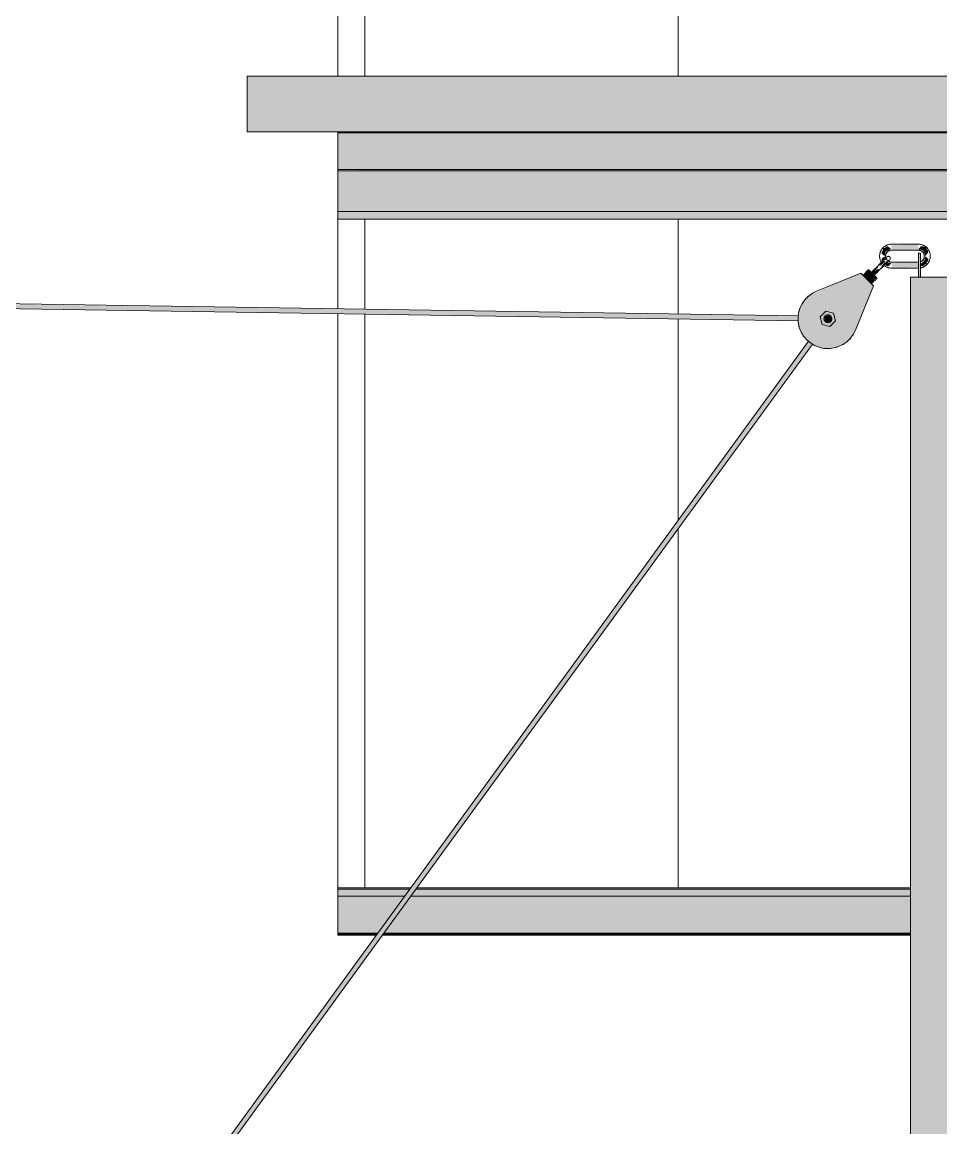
# Model space of a CAD drawing. Header units: inches. Extents: x -26493 to -10162, y -132 to 713.
# Drawn here: x -16354.6 to -16296.9, y 227.9 to 297.4 of the extents above; entities that cross this region are included whole.
import ezdxf

# ---------------------------------------------------------------- set-up
doc = ezdxf.new("R2010")
doc.units = ezdxf.units.IN
doc.header["$MEASUREMENT"] = 0
for name, color, linetype, lineweight in [('A-WALL-PATT', 111, 'Continuous', 13), ('L-SITE-WALL', 31, 'Continuous', 13), ('Q-SPCQ', 91, 'Continuous', 9), ('S-BEAM', 12, 'Continuous', 9)]:
    doc.layers.add(name, color=color, linetype=linetype, lineweight=lineweight)

# ---------------------------------------------------------------- blocks, each defined once
blk = doc.blocks.new('Girt_Z - 8_D-V112-Section 1')
at = {"layer": 'S-BEAM'}
h = blk.add_hatch(color=256, dxfattribs=at)
h.paths.add_polyline_path([(-21251.062, 242.898), (-21190.621, 242.898), (-21190.578, 242.982), (-21251.059, 242.982)], flags=0)
h.paths.add_polyline_path([(-21288.813, 242.898), (-21257.74, 242.898), (-21257.74, 242.982), (-21288.752, 242.982)], flags=0)
h.paths.add_polyline_path([(-21136.053, 242.898), (-21136.053, 242.982), (-21140.053, 242.982), (-21140.053, 242.898)], flags=0)
h.paths.add_polyline_path([(-21178.302, 242.898), (-21178.308, 242.982), (-21188.464, 242.982), (-21188.507, 242.898), (-21184.442, 242.898)], flags=0)
h.paths.add_polyline_path([(-21290.957, 242.898), (-21289.199, 242.898), (-21289.138, 242.982), (-21293.719, 242.982), (-21293.719, 242.898)], flags=0)
h = blk.add_hatch(color=256, dxfattribs=at)
h.paths.add_polyline_path([(-21251.075, 242.449), (-21190.856, 242.449), (-21190.621, 242.898), (-21251.062, 242.898)], flags=0)
h.paths.add_polyline_path([(-21289.14, 242.449), (-21257.74, 242.449), (-21257.74, 242.898), (-21288.813, 242.898)], flags=0)
h.paths.add_polyline_path([(-21136.053, 242.449), (-21136.053, 242.898), (-21140.053, 242.898), (-21140.053, 242.449)], flags=0)
h.paths.add_polyline_path([(-21178.268, 242.449), (-21178.302, 242.898), (-21188.507, 242.898), (-21188.741, 242.449), (-21184.442, 242.449)], flags=0)
h.paths.add_polyline_path([(-21290.957, 242.449), (-21289.526, 242.449), (-21289.199, 242.898), (-21293.719, 242.898), (-21293.719, 242.449)], flags=0)
h = blk.add_hatch(color=256, dxfattribs=at)
h.paths.add_polyline_path([(-21293.719, 240.129), (-21291.214, 240.129), (-21289.526, 242.449), (-21293.719, 242.449), (-21293.719, 240.474)], flags=0)
h.paths.add_polyline_path([(-21290.827, 240.129), (-21257.74, 240.129), (-21257.74, 242.449), (-21289.14, 242.449)], flags=0)
h.paths.add_polyline_path([(-21136.053, 240.129), (-21136.053, 242.449), (-21140.053, 242.449), (-21140.053, 240.129)], flags=0)
h.paths.add_polyline_path([(-21178.094, 240.129), (-21178.268, 242.449), (-21188.741, 242.449), (-21189.95, 240.129), (-21184.442, 240.129)], flags=0)
h.paths.add_polyline_path([(-21192.064, 240.129), (-21190.856, 242.449), (-21251.075, 242.449), (-21251.115, 240.129), (-21194.125, 240.129)], flags=0)
h = blk.add_hatch(color=256, dxfattribs=at)
h.paths.add_polyline_path([(-21250.231, 240.055), (-21192.083, 240.093), (-21192.064, 240.129), (-21251.115, 240.091), (-21251.115, 240.055)], flags=0)
h.paths.add_polyline_path([(-21136.053, 240.055), (-21136.053, 240.129), (-21140.053, 240.091), (-21139.998, 240.055), (-21139.865, 240.055)], flags=0)
h.paths.add_polyline_path([(-21293.719, 240.055), (-21291.238, 240.096), (-21291.214, 240.129), (-21293.719, 240.091), (-21293.719, 240.056)], flags=0)
h.paths.add_polyline_path([(-21290.881, 240.055), (-21257.74, 240.095), (-21257.74, 240.129), (-21290.855, 240.091), (-21290.88, 240.056)], flags=0)
h.paths.add_polyline_path([(-21178.088, 240.055), (-21178.094, 240.129), (-21189.97, 240.091), (-21189.989, 240.055), (-21184.442, 240.055)], flags=0)
blk.add_hatch(color=256, dxfattribs=at).paths.add_polyline_path([(-21291.307, 240), (-21291.268, 240.055), (-21293.719, 240)], flags=0)
for p, q in [((-21289.112, 242.982), (-21293.719, 242.982)), ((-21289.173, 242.898), (-21293.719, 242.898)), ((-21257.74, 242.898), (-21288.839, 242.898)), ((-21257.74, 242.982), (-21288.778, 242.982)), ((-21289.5, 242.449), (-21293.719, 242.449)), ((-21257.74, 242.449), (-21289.166, 242.449)), ((-21291.188, 240.129), (-21293.719, 240.129)), ((-21291.242, 240.055), (-21293.719, 240.055)), ((-21257.74, 240.055), (-21290.907, 240.055)), ((-21257.74, 240.129), (-21290.853, 240.129))]:
    blk.add_line(p, q, dxfattribs=at)
blk = doc.blocks.new('Girt_Z - 8_D-V114-Section 1')
at = {"layer": 'S-BEAM'}
h = blk.add_hatch(color=256, dxfattribs=at)
h.paths.add_polyline_path([(-21252.334, 289.542), (-21252.251, 289.592), (-21252.303, 289.529)], flags=0)
h.paths.add_polyline_path([(-21252.399, 289.592), (-21252.303, 289.626), (-21252.334, 289.542)], flags=0)
h.paths.add_polyline_path([(-21252.48, 289.732), (-21252.319, 289.704), (-21252.399, 289.592), (-21252.448, 289.656)], flags=0)
h.paths.add_polyline_path([(-21252.49, 289.812), (-21252.411, 289.75), (-21252.482, 289.75)], flags=0)
h.paths.add_polyline_path([(-21293.719, 288.129), (-21252.178, 288.129), (-21252.178, 289.687), (-21251.678, 289.706), (-21251.678, 290.449), (-21252.303, 290.449), (-21252.303, 289.812), (-21252.49, 289.812), (-21252.49, 290.449), (-21293.719, 290.449)], flags=0)
h.paths.add_polyline_path([(-21136.053, 288.129), (-21136.053, 290.449), (-21140.053, 290.449), (-21140.053, 288.129)], flags=0)
h.paths.add_polyline_path([(-21181.7, 288.129), (-21181.874, 290.449), (-21250.365, 290.449), (-21250.407, 289.812), (-21250.553, 289.812), (-21250.557, 290.449), (-21251.178, 290.449), (-21251.178, 289.687), (-21250.678, 289.687), (-21250.678, 288.129), (-21184.442, 288.129)], flags=0)
h.paths.add_polyline_path([(-21252.178, 289.5), (-21252.25, 289.542), (-21252.209, 289.687)], flags=0)
h.paths.add_polyline_path([(-21250.457, 289.592), (-21250.553, 289.748), (-21250.394, 289.687), (-21250.407, 289.656)], flags=0)
h.paths.add_polyline_path([(-21250.522, 289.542), (-21250.522, 289.656), (-21250.457, 289.592)], flags=0)
h.paths.add_polyline_path([(-21250.597, 289.511), (-21250.55, 289.592), (-21250.57, 289.522), (-21250.589, 289.514)], flags=0)
h.paths.add_polyline_path([(-21250.678, 289.5), (-21250.615, 289.579), (-21250.615, 289.508)], flags=0)
h.paths.add_polyline_path([(-21250.376, 289.732), (-21250.553, 289.781), (-21250.365, 289.812), (-21250.374, 289.75)], flags=0)
h = blk.add_hatch(color=256, dxfattribs=at)
h.paths.add_polyline_path([(-21247.382, 288.055), (-21181.697, 288.093), (-21181.7, 288.129), (-21250.678, 288.091), (-21250.678, 288.055), (-21249.803, 288.055)], flags=0)
h.paths.add_polyline_path([(-21293.719, 288.055), (-21252.178, 288.095), (-21252.224, 288.129), (-21293.719, 288.091), (-21293.719, 288.056)], flags=0)
h.paths.add_polyline_path([(-21136.053, 288.055), (-21136.053, 288.129), (-21140.053, 288.091), (-21139.998, 288.055), (-21139.865, 288.055)], flags=0)
h = blk.add_hatch(color=256, dxfattribs=at)
h.paths.add_polyline_path([(-21293.719, 287.867), (-21252.178, 287.876), (-21252.224, 288.055), (-21293.719, 288.03), (-21293.719, 287.879)], flags=0)
h.paths.add_polyline_path([(-21223.174, 287.867), (-21181.68, 287.871), (-21181.694, 288.055), (-21250.678, 288.03), (-21250.678, 287.867), (-21228.016, 287.867)], flags=0)
h.paths.add_polyline_path([(-21139.865, 288.055), (-21140.053, 288), (-21139.998, 288), (-21139.926, 288.03)], flags=0)
h.paths.add_polyline_path([(-21139.943, 287.867), (-21136.053, 287.923), (-21136.053, 287.945), (-21139.865, 287.961), (-21139.92, 287.923), (-21139.943, 287.867)], flags=0)
h = blk.add_hatch(color=256, dxfattribs=at)
h.paths.add_polyline_path([(-21293.719, 285.5), (-21252.317, 285.527), (-21252.317, 285.786), (-21252.224, 286.082), (-21252.178, 286.297), (-21252.224, 287.867), (-21293.719, 287.867), (-21293.719, 287.361)], flags=0)
h.paths.add_polyline_path([(-21249.803, 285.5), (-21181.502, 285.5), (-21181.68, 287.867), (-21250.678, 287.867), (-21250.643, 286.109), (-21250.526, 285.687), (-21250.522, 285.5)], flags=0)
h.paths.add_polyline_path([(-21139.478, 285.5), (-21136.053, 285.5), (-21136.053, 287.867), (-21139.943, 287.867), (-21139.943, 285.551), (-21139.883, 285.5)], flags=0)
h.paths.add_polyline_path([(-21250.945, 285.784), (-21251.008, 285.819), (-21250.945, 285.784)], flags=0)
h = blk.add_hatch(color=256, dxfattribs=at)
h.paths.add_polyline_path([(-21293.719, 285.018), (-21252.098, 285.054), (-21252.224, 285.231), (-21252.336, 285.5), (-21293.719, 285.5)], flags=0)
h.paths.add_polyline_path([(-21250.643, 285.018), (-21181.466, 285.018), (-21181.502, 285.5), (-21250.55, 285.444), (-21250.617, 285.265), (-21250.77, 285.038), (-21250.785, 285.018)], flags=0)
h.paths.add_polyline_path([(-21139.478, 285.018), (-21136.053, 285.018), (-21136.053, 285.5), (-21139.883, 285.5), (-21139.408, 285.102)], flags=0)
h.paths.add_polyline_path([(-21139.478, 285.018), (-21140.053, 285.5), (-21140.053, 285.018), (-21139.943, 285.018)], flags=0)
for p, q in [((-21252.49, 290.449), (-21293.719, 290.449)), ((-21252.224, 288.129), (-21293.719, 288.129)), ((-21252.224, 288.055), (-21293.719, 288.055)), ((-21293.719, 285.5), (-21252.313, 285.5)), ((-21252.066, 285.018), (-21293.719, 285.018))]:
    blk.add_line(p, q, dxfattribs=at)
blk = doc.blocks.new('Basketball_Backstop-Performance_Sports_Systems-3103-Ceiling_Hung - 27_-0_ to 27_-11 7_8_-652462-Section 1')
at = {"layer": 'Q-SPCQ'}
h = blk.add_hatch(color=256, dxfattribs=at)
h.paths.add_polyline_path([(-21286.115, 292.25), (-21251.669, 292.25), (-21251.678, 294), (-21299.428, 294), (-21299.428, 292.25), (-21290.957, 292.25)], flags=0)
h.paths.add_polyline_path([(-21251.186, 292.25), (-21203.428, 292.25), (-21203.428, 294), (-21251.242, 293.97), (-21251.178, 293.367), (-21251.192, 292.475)], flags=0)
h = blk.add_hatch(color=256, dxfattribs=at)
h.paths.add_polyline_path([(-21295.798, 290.5), (-21252.49, 290.529), (-21252.49, 291.433), (-21252.303, 291.375), (-21252.303, 290.5), (-21251.678, 290.53), (-21251.678, 292.25), (-21299.428, 292.25), (-21299.428, 290.5)], flags=0)
h.paths.add_polyline_path([(-21251.178, 290.5), (-21250.553, 290.53), (-21250.553, 291.433), (-21250.365, 291.375), (-21250.365, 290.5), (-21203.428, 290.5), (-21203.428, 292.25), (-21251.178, 292.25), (-21251.178, 290.53)], flags=0)
h = blk.add_hatch(color=256, dxfattribs=at)
h.paths.add_polyline_path([(-21259.193, 282.953), (-21259.051, 283.019), (-21259.185, 283.055), (-21259.191, 282.978)], flags=0)
h.paths.add_polyline_path([(-21259.303, 282.978), (-21259.252, 282.811), (-21259.193, 282.953)], flags=0)
h.paths.add_polyline_path([(-21259.358, 282.687), (-21259.303, 282.978), (-21259.051, 283.094), (-21258.961, 283.156), (-21259.165, 283.306), (-21259.306, 283.281), (-21259.339, 283.197), (-21259.458, 283.218), (-21259.461, 282.959), (-21259.521, 283.065), (-21259.558, 282.859), (-21259.442, 282.76)], flags=0)
for points in [[(-21258.928, 283.069), (-21257.24, 283.117), (-21257.24, 283.431), (-21258.928, 283.383), (-21258.928, 283.088)], [(-21258.928, 281.944), (-21257.24, 281.992), (-21257.24, 282.306), (-21258.928, 282.258), (-21258.928, 281.963)], [(-21257.115, 281.375), (-21257.115, 282.875), (-21257.24, 282.875), (-21257.24, 281.375)], [(-21260.453, 281.225), (-21260.142, 281.55), (-21260.201, 281.624), (-21260.177, 281.656), (-21260.356, 281.835), (-21260.683, 281.455), (-21260.522, 281.294)], [(-21260.197, 280.969), (-21259.87, 281.349), (-21260.133, 281.544), (-21260.453, 281.225), (-21260.223, 280.995)], [(-21260.133, 281.544), (-21260.077, 281.601), (-21260.021, 281.657), (-21259.784, 281.976), (-21259.743, 282.106), (-21260.221, 281.597)], [(-21259.976, 281.541), (-21259.766, 281.766), (-21259.702, 281.894), (-21259.753, 281.877), (-21259.823, 281.855), (-21260.077, 281.601), (-21259.976, 281.549)], [(-21262.803, 278.533), (-21262.678, 278.75), (-21262.751, 278.927), (-21262.863, 278.991), (-21263.144, 278.875), (-21263.118, 278.598), (-21263.053, 278.533)]]:
    blk.add_hatch(color=256, dxfattribs=at).paths.add_polyline_path(points, flags=0)
h = blk.add_hatch(color=256, dxfattribs=at)
h.paths.add_polyline_path([(-21256.975, 282.953), (-21256.909, 282.811), (-21256.873, 282.945), (-21256.949, 282.951)], flags=0)
h.paths.add_polyline_path([(-21256.949, 283.063), (-21257.066, 282.99), (-21256.975, 282.953)], flags=0)
h.paths.add_polyline_path([(-21256.81, 282.687), (-21256.622, 282.924), (-21256.647, 283.065), (-21256.731, 283.099), (-21256.71, 283.218), (-21256.871, 283.276), (-21256.949, 283.297), (-21257.085, 283.299), (-21257.24, 283.117), (-21256.949, 283.063), (-21256.834, 282.811)], flags=0)
h = blk.add_hatch(color=256, dxfattribs=at)
h.paths.add_polyline_path([(-21259.68, 282.043), (-21259.492, 282.186), (-21259.294, 282.384), (-21259.523, 282.331), (-21259.657, 282.079)], flags=0)
h.paths.add_polyline_path([(-21259.367, 282.485), (-21259.181, 282.496), (-21259.238, 282.581)], flags=0)
h.paths.add_polyline_path([(-21259.523, 282.331), (-21259.294, 282.46), (-21259.367, 282.485), (-21259.47, 282.384)], flags=0)
h = blk.add_hatch(color=256, dxfattribs=at)
h.paths.add_polyline_path([(-21259.572, 281.935), (-21259.347, 282.154), (-21259.294, 282.384), (-21259.572, 282.038), (-21259.537, 282.046)], flags=0)
h.paths.add_polyline_path([(-21259.193, 282.311), (-21259.094, 282.443), (-21259.185, 282.44)], flags=0)
h.paths.add_polyline_path([(-21259.347, 282.154), (-21259.194, 282.314), (-21259.259, 282.384), (-21259.307, 282.258)], flags=0)
h = blk.add_hatch(color=256, dxfattribs=at)
h.paths.add_polyline_path([(-21259.523, 282.331), (-21259.338, 282.584), (-21259.375, 282.673), (-21259.558, 282.516), (-21259.525, 282.329)], flags=0)
h.paths.add_polyline_path([(-21259.347, 282.154), (-21259.295, 282.418), (-21259.295, 282.377), (-21259.345, 282.16)], flags=0)
h.paths.add_polyline_path([(-21259.1, 282.057), (-21258.928, 282.258), (-21259.227, 282.276), (-21259.294, 282.159), (-21259.294, 282.101), (-21259.294, 282.092), (-21259.165, 282.069)], flags=0)
h.paths.add_polyline_path([(-21259.193, 282.422), (-21259.28, 282.485), (-21259.238, 282.44), (-21259.219, 282.424)], flags=0)
h.paths.add_polyline_path([(-21259.195, 282.318), (-21259.192, 282.319), (-21259.208, 282.357)], flags=0)
h = blk.add_hatch(color=256, dxfattribs=at)
h.paths.add_polyline_path([(-21256.975, 282.422), (-21257.066, 282.342), (-21256.983, 282.32), (-21256.977, 282.397)], flags=0)
h.paths.add_polyline_path([(-21256.865, 282.397), (-21256.916, 282.564), (-21256.975, 282.422)], flags=0)
h.paths.add_polyline_path([(-21257.069, 282.057), (-21256.863, 282.094), (-21256.829, 282.178), (-21256.71, 282.157), (-21256.707, 282.416), (-21256.647, 282.31), (-21256.61, 282.516), (-21256.813, 282.673), (-21256.865, 282.397), (-21257.115, 282.173), (-21257.115, 282.112)], flags=0)
h = blk.add_hatch(color=256, dxfattribs=at)
h.paths.add_polyline_path([(-21263.016, 276.877), (-21262.557, 276.912), (-21262.121, 277.058), (-21261.733, 277.305), (-21261.417, 277.64), (-21261.192, 278.042), (-21260.055, 280.827), (-21260.851, 281.623), (-21264.038, 280.261), (-21264.372, 279.945), (-21264.62, 279.557), (-21264.766, 279.121), (-21264.801, 278.662), (-21264.723, 278.208), (-21264.537, 277.787), (-21264.254, 277.424), (-21263.891, 277.141), (-21263.47, 276.955)], flags=0)
h.paths.add_polyline_path([(-21262.797, 278.262), (-21263.302, 278.456), (-21263.37, 278.927), (-21263.024, 279.229), (-21262.56, 279.068), (-21262.486, 278.573), (-21262.762, 278.298)], flags=0)
h = blk.add_hatch(color=256, dxfattribs=at)
h.paths.add_polyline_path([(-21264.794, 278.622), (-21264.784, 278.889), (-21264.803, 278.935), (-21404.562, 281.01), (-21404.553, 280.753), (-21264.801, 278.622)], flags=0)
h.paths.add_polyline_path([(-21263.15, 278.639), (-21263.144, 278.685), (-21263.151, 278.64)], flags=0)
h.paths.add_polyline_path([(-21406.205, 280.829), (-21406.19, 281.012), (-21406.211, 280.915), (-21406.211, 280.83)], flags=0)
h = blk.add_hatch(color=256, dxfattribs=at)
h.paths.add_polyline_path([(-21257.297, 116), (-21254.428, 116), (-21254.447, 119.75), (-21257.74, 119.75), (-21257.74, 119.312), (-21256.62, 119.312), (-21256.62, 119.125), (-21257.74, 119.125), (-21257.74, 116), (-21257.627, 116)], flags=0)
h.paths.add_polyline_path([(-21256.62, 120.25), (-21254.428, 120.25), (-21254.428, 128.759), (-21257.74, 128.75), (-21257.74, 120.875), (-21256.62, 120.875), (-21256.62, 120.687), (-21257.74, 120.687), (-21257.74, 120.25), (-21256.699, 120.25)], flags=0)
h.paths.add_polyline_path([(-21256.898, 129.222), (-21256.084, 129.245), (-21254.428, 129.25), (-21254.428, 135.437), (-21257.74, 135.437), (-21257.74, 135), (-21256.62, 135), (-21256.62, 134.812), (-21257.74, 134.812), (-21257.74, 129.241), (-21256.919, 129.223)], flags=0)
h.paths.add_polyline_path([(-21257.641, 135.937), (-21254.428, 135.937), (-21254.428, 152.543), (-21255.136, 152.543), (-21255.161, 152.633), (-21255.161, 161.75), (-21257.74, 161.75), (-21257.74, 161.312), (-21256.62, 161.312), (-21256.62, 161.125), (-21257.74, 161.125), (-21257.74, 136.562), (-21256.62, 136.562), (-21256.62, 136.375), (-21257.74, 136.375), (-21257.74, 135.937)], flags=0)
h.paths.add_polyline_path([(-21257.389, 162.25), (-21255.14, 162.25), (-21254.428, 187.186), (-21254.428, 224.759), (-21257.74, 224.75), (-21257.74, 162.875), (-21256.62, 162.875), (-21256.62, 162.687), (-21257.74, 162.687), (-21257.74, 162.25), (-21257.627, 162.25)], flags=0)
h.paths.add_polyline_path([(-21256.898, 225.222), (-21255.813, 225.244), (-21254.428, 225.25), (-21254.428, 281.375), (-21257.74, 281.375), (-21257.702, 225.241), (-21256.919, 225.223)], flags=0)
h = blk.add_hatch(color=256, dxfattribs=at)
h.paths.add_polyline_path([(-21262.797, 278.262), (-21262.44, 278.619), (-21262.571, 279.107), (-21263.059, 279.238), (-21263.416, 278.881), (-21263.285, 278.393), (-21263.118, 278.348)], flags=0)
h.paths.add_polyline_path([(-21262.928, 278.5), (-21263.105, 278.573), (-21263.178, 278.75), (-21263.105, 278.927), (-21262.928, 279), (-21262.751, 278.927), (-21262.678, 278.75), (-21262.751, 278.573), (-21262.863, 278.509)], flags=0)
h = blk.add_hatch(color=256, dxfattribs=at)
h.paths.add_polyline_path([(-21312.573, 210.233), (-21312.586, 210.308), (-21312.576, 210.239)], flags=0)
h.paths.add_polyline_path([(-21310.607, 212.937), (-21263.936, 277.176), (-21264.146, 277.34), (-21310.902, 212.984), (-21310.69, 213.02), (-21310.607, 212.937)], flags=0)
for p, q in [((-21251.555, 294), (-21299.428, 294)), ((-21299.428, 292.25), (-21299.428, 294)), ((-21299.428, 290.5), (-21299.428, 292.25)), ((-21299.428, 290.5), (-21252.49, 290.5)), ((-21257.24, 283.437), (-21258.928, 283.437)), ((-21258.928, 283.062), (-21257.24, 283.062)), ((-21257.24, 282.312), (-21258.928, 282.312)), ((-21257.24, 281.375), (-21257.24, 282.875)), ((-21257.115, 282.875), (-21257.24, 282.875)), ((-21257.115, 282.875), (-21257.115, 281.375)), ((-21260.851, 281.623), (-21263.636, 280.486)), ((-21260.055, 280.827), (-21260.851, 281.623)), ((-21260.365, 281.844), (-21260.718, 281.49)), ((-21260.356, 281.835), (-21260.232, 281.711)), ((-21260.099, 281.578), (-21259.843, 281.322)), ((-21258.928, 281.937), (-21257.24, 281.937)), ((-21264.78, 278.935), (-21404.571, 281.065)), ((-21260.188, 280.96), (-21259.834, 281.313)), ((-21257.74, 281.375), (-21257.74, 225.161)), ((-21257.74, 281.375), (-21254.428, 281.375)), ((-21404.571, 280.753), (-21264.794, 278.622)), ((-21261.192, 278.042), (-21260.055, 280.827)), ((-21263.059, 279.238), (-21263.416, 278.881)), ((-21263.416, 278.881), (-21263.285, 278.393)), ((-21262.571, 279.107), (-21263.059, 279.238)), ((-21262.44, 278.619), (-21262.571, 279.107)), ((-21263.285, 278.393), (-21262.797, 278.262)), ((-21262.797, 278.262), (-21262.44, 278.619)), ((-21264.146, 277.34), (-21310.983, 212.951)), ((-21310.607, 212.937), (-21263.9, 277.148))]:
    blk.add_line(p, q, dxfattribs=at)
at = {"layer": 'Q-SPCQ', "flags": 128}
for points in [[(-21258.928, 283.437), (-21258.958, 283.437), (-21258.988, 283.435), (-21259.018, 283.432), (-21259.047, 283.428), (-21259.077, 283.423), (-21259.106, 283.416), (-21259.135, 283.408), (-21259.164, 283.399), (-21259.192, 283.389), (-21259.22, 283.378), (-21259.247, 283.366), (-21259.274, 283.353), (-21259.3, 283.338), (-21259.326, 283.323), (-21259.351, 283.307), (-21259.376, 283.289), (-21259.399, 283.271), (-21259.422, 283.251), (-21259.445, 283.231), (-21259.466, 283.21), (-21259.486, 283.188), (-21259.506, 283.165), (-21259.525, 283.142), (-21259.542, 283.118), (-21259.559, 283.093), (-21259.575, 283.067), (-21259.589, 283.041), (-21259.603, 283.014), (-21259.615, 282.987), (-21259.627, 282.959), (-21259.637, 282.931), (-21259.646, 282.903), (-21259.654, 282.874), (-21259.661, 282.844), (-21259.667, 282.815), (-21259.671, 282.785), (-21259.675, 282.756), (-21259.677, 282.726), (-21259.678, 282.696), (-21259.678, 282.687)], [(-21259.303, 282.687), (-21259.303, 282.702), (-21259.302, 282.717), (-21259.3, 282.732), (-21259.298, 282.747), (-21259.295, 282.762), (-21259.292, 282.777), (-21259.288, 282.791), (-21259.284, 282.805), (-21259.279, 282.82), (-21259.273, 282.834), (-21259.267, 282.847), (-21259.26, 282.861), (-21259.253, 282.874), (-21259.246, 282.887), (-21259.237, 282.899), (-21259.229, 282.911), (-21259.219, 282.923), (-21259.21, 282.935), (-21259.2, 282.946), (-21259.189, 282.957), (-21259.178, 282.967), (-21259.167, 282.977), (-21259.155, 282.986), (-21259.143, 282.995), (-21259.13, 283.003), (-21259.118, 283.011), (-21259.105, 283.018), (-21259.091, 283.025), (-21259.078, 283.031), (-21259.064, 283.037), (-21259.05, 283.042), (-21259.035, 283.047), (-21259.021, 283.051), (-21259.006, 283.054), (-21258.992, 283.057), (-21258.977, 283.059), (-21258.962, 283.061), (-21258.947, 283.062), (-21258.932, 283.062), (-21258.928, 283.062)], [(-21256.49, 282.687), (-21256.491, 282.717), (-21256.493, 282.747), (-21256.496, 282.777), (-21256.5, 282.807), (-21256.505, 282.837), (-21256.512, 282.866), (-21256.52, 282.895), (-21256.528, 282.923), (-21256.538, 282.952), (-21256.55, 282.98), (-21256.562, 283.007), (-21256.575, 283.034), (-21256.589, 283.06), (-21256.605, 283.086), (-21256.621, 283.111), (-21256.639, 283.135), (-21256.657, 283.159), (-21256.676, 283.182), (-21256.697, 283.204), (-21256.718, 283.226), (-21256.74, 283.246), (-21256.762, 283.266), (-21256.786, 283.284), (-21256.81, 283.302), (-21256.835, 283.319), (-21256.861, 283.334), (-21256.887, 283.349), (-21256.914, 283.363), (-21256.941, 283.375), (-21256.969, 283.387), (-21256.997, 283.397), (-21257.025, 283.406), (-21257.054, 283.414), (-21257.083, 283.421), (-21257.113, 283.427), (-21257.142, 283.431), (-21257.172, 283.434), (-21257.202, 283.437), (-21257.232, 283.437), (-21257.24, 283.437)], [(-21257.24, 283.062), (-21257.225, 283.062), (-21257.21, 283.061), (-21257.195, 283.06), (-21257.181, 283.058), (-21257.166, 283.055), (-21257.151, 283.052), (-21257.137, 283.048), (-21257.122, 283.043), (-21257.108, 283.038), (-21257.094, 283.033), (-21257.081, 283.027), (-21257.067, 283.02), (-21257.054, 283.013), (-21257.041, 283.005), (-21257.029, 282.997), (-21257.016, 282.988), (-21257.005, 282.979), (-21256.993, 282.969), (-21256.982, 282.959), (-21256.971, 282.949), (-21256.961, 282.938), (-21256.951, 282.926), (-21256.942, 282.915), (-21256.933, 282.903), (-21256.925, 282.89), (-21256.917, 282.877), (-21256.91, 282.864), (-21256.903, 282.851), (-21256.897, 282.837), (-21256.891, 282.823), (-21256.886, 282.809), (-21256.881, 282.795), (-21256.877, 282.781), (-21256.874, 282.766), (-21256.871, 282.751), (-21256.869, 282.736), (-21256.867, 282.722), (-21256.866, 282.707), (-21256.865, 282.692), (-21256.865, 282.687)], [(-21259.215, 282.639), (-21259.216, 282.639), (-21259.217, 282.637), (-21259.219, 282.635), (-21259.222, 282.632), (-21259.226, 282.629), (-21259.231, 282.624), (-21259.236, 282.618), (-21259.242, 282.612), (-21259.249, 282.605), (-21259.257, 282.597), (-21259.266, 282.589), (-21259.275, 282.579), (-21259.286, 282.569), (-21259.297, 282.558), (-21259.308, 282.546), (-21259.32, 282.534), (-21259.333, 282.521), (-21259.347, 282.507), (-21259.361, 282.493), (-21259.376, 282.478), (-21259.392, 282.463), (-21259.408, 282.447), (-21259.425, 282.43), (-21259.442, 282.413), (-21259.459, 282.395), (-21259.477, 282.377), (-21259.496, 282.359), (-21259.515, 282.34), (-21259.534, 282.321), (-21259.554, 282.301), (-21259.574, 282.281), (-21259.594, 282.261), (-21259.614, 282.24), (-21259.635, 282.22), (-21259.656, 282.199), (-21259.677, 282.178), (-21259.698, 282.157), (-21259.719, 282.136), (-21259.74, 282.114), (-21259.746, 282.109)], [(-21259.746, 282.109), (-21259.725, 282.13), (-21259.703, 282.151), (-21259.682, 282.172), (-21259.661, 282.193), (-21259.64, 282.214), (-21259.62, 282.235), (-21259.599, 282.255), (-21259.579, 282.276), (-21259.559, 282.296), (-21259.539, 282.315)], [(-21259.678, 282.687), (-21259.677, 282.658), (-21259.675, 282.628), (-21259.672, 282.598), (-21259.668, 282.568), (-21259.663, 282.538), (-21259.656, 282.509), (-21259.649, 282.48), (-21259.64, 282.452), (-21259.63, 282.423), (-21259.619, 282.395), (-21259.606, 282.368), (-21259.593, 282.341), (-21259.579, 282.315)], [(-21259.569, 281.932), (-21259.548, 281.953), (-21259.527, 281.974), (-21259.506, 281.995), (-21259.485, 282.016), (-21259.464, 282.037), (-21259.443, 282.058), (-21259.422, 282.079), (-21259.402, 282.099), (-21259.382, 282.119), (-21259.363, 282.139), (-21259.343, 282.158), (-21259.324, 282.177), (-21259.306, 282.195), (-21259.287, 282.214), (-21259.27, 282.231), (-21259.252, 282.249), (-21259.236, 282.265), (-21259.219, 282.282), (-21259.204, 282.297), (-21259.189, 282.312), (-21259.174, 282.327), (-21259.16, 282.341), (-21259.147, 282.354), (-21259.135, 282.366), (-21259.123, 282.378), (-21259.112, 282.389), (-21259.101, 282.4), (-21259.092, 282.409), (-21259.083, 282.418), (-21259.075, 282.426), (-21259.067, 282.434), (-21259.061, 282.44), (-21259.055, 282.446), (-21259.05, 282.451), (-21259.046, 282.455), (-21259.043, 282.458), (-21259.041, 282.46), (-21259.039, 282.462), (-21259.039, 282.462)], [(-21259.324, 282.531), (-21259.311, 282.543), (-21259.3, 282.555), (-21259.288, 282.566), (-21259.278, 282.576), (-21259.268, 282.586), (-21259.26, 282.595), (-21259.252, 282.603), (-21259.244, 282.61), (-21259.238, 282.617), (-21259.232, 282.622), (-21259.227, 282.627), (-21259.223, 282.631), (-21259.22, 282.635), (-21259.218, 282.637), (-21259.216, 282.638), (-21259.216, 282.639)], [(-21259.282, 282.566), (-21259.287, 282.58), (-21259.291, 282.594), (-21259.295, 282.609), (-21259.297, 282.624), (-21259.3, 282.639), (-21259.301, 282.653), (-21259.302, 282.668), (-21259.303, 282.683), (-21259.303, 282.687)], [(-21259.197, 282.426), (-21259.207, 282.437), (-21259.217, 282.449), (-21259.226, 282.46), (-21259.235, 282.472), (-21259.243, 282.485)], [(-21259.215, 282.639), (-21259.212, 282.643), (-21259.208, 282.646), (-21259.204, 282.649), (-21259.2, 282.652), (-21259.196, 282.655), (-21259.192, 282.658), (-21259.188, 282.66), (-21259.183, 282.662), (-21259.179, 282.665), (-21259.174, 282.667), (-21259.169, 282.668), (-21259.165, 282.67), (-21259.16, 282.671), (-21259.155, 282.673), (-21259.15, 282.674), (-21259.145, 282.674), (-21259.14, 282.675), (-21259.135, 282.675), (-21259.13, 282.676), (-21259.125, 282.676), (-21259.12, 282.676), (-21259.115, 282.675), (-21259.11, 282.675), (-21259.105, 282.674), (-21259.1, 282.673), (-21259.096, 282.672), (-21259.091, 282.67), (-21259.086, 282.669), (-21259.081, 282.667), (-21259.077, 282.665), (-21259.072, 282.663), (-21259.068, 282.661), (-21259.063, 282.658), (-21259.059, 282.656), (-21259.055, 282.653), (-21259.051, 282.65), (-21259.047, 282.647), (-21259.043, 282.643), (-21259.04, 282.64), (-21259.039, 282.639)], [(-21259.039, 282.462), (-21259.039, 282.462), (-21259.04, 282.461), (-21259.043, 282.458), (-21259.045, 282.456), (-21259.049, 282.452), (-21259.054, 282.447), (-21259.059, 282.442), (-21259.066, 282.435), (-21259.073, 282.428), (-21259.081, 282.42), (-21259.089, 282.412), (-21259.099, 282.402), (-21259.109, 282.392), (-21259.12, 282.381), (-21259.131, 282.37), (-21259.144, 282.357), (-21259.157, 282.344)], [(-21258.928, 282.312), (-21258.943, 282.313), (-21258.958, 282.314), (-21258.973, 282.315), (-21258.988, 282.317), (-21259.002, 282.32), (-21259.017, 282.323), (-21259.031, 282.327), (-21259.046, 282.332), (-21259.06, 282.337), (-21259.074, 282.342), (-21259.088, 282.348), (-21259.101, 282.355), (-21259.114, 282.362), (-21259.127, 282.37)], [(-21259.039, 282.639), (-21259.035, 282.635), (-21259.032, 282.632), (-21259.029, 282.628), (-21259.026, 282.624), (-21259.023, 282.62), (-21259.02, 282.616), (-21259.018, 282.611), (-21259.015, 282.607), (-21259.013, 282.602), (-21259.011, 282.598), (-21259.009, 282.593), (-21259.008, 282.588), (-21259.006, 282.583), (-21259.005, 282.579), (-21259.004, 282.574), (-21259.003, 282.569), (-21259.003, 282.564), (-21259.002, 282.559), (-21259.002, 282.554), (-21259.002, 282.549), (-21259.002, 282.544), (-21259.003, 282.539), (-21259.003, 282.534), (-21259.004, 282.529), (-21259.005, 282.524), (-21259.006, 282.519), (-21259.007, 282.514), (-21259.009, 282.51), (-21259.011, 282.505), (-21259.013, 282.5), (-21259.015, 282.496), (-21259.017, 282.491), (-21259.02, 282.487), (-21259.022, 282.483), (-21259.025, 282.479), (-21259.028, 282.475), (-21259.031, 282.471), (-21259.034, 282.467), (-21259.038, 282.463), (-21259.039, 282.462)], [(-21257.121, 281.947), (-21257.091, 281.952), (-21257.062, 281.959), (-21257.033, 281.967), (-21257.004, 281.976), (-21256.976, 281.986), (-21256.948, 281.997), (-21256.921, 282.009), (-21256.894, 282.022), (-21256.868, 282.037), (-21256.842, 282.052), (-21256.817, 282.068), (-21256.792, 282.086), (-21256.769, 282.104), (-21256.746, 282.124), (-21256.724, 282.144), (-21256.702, 282.165), (-21256.682, 282.187), (-21256.662, 282.21), (-21256.644, 282.233), (-21256.626, 282.257), (-21256.609, 282.282), (-21256.594, 282.308), (-21256.579, 282.334), (-21256.565, 282.361), (-21256.553, 282.388), (-21256.541, 282.416), (-21256.531, 282.444), (-21256.522, 282.472), (-21256.514, 282.501), (-21256.507, 282.531), (-21256.501, 282.56), (-21256.497, 282.59), (-21256.493, 282.619), (-21256.491, 282.649), (-21256.49, 282.679), (-21256.49, 282.687)], [(-21256.865, 282.687), (-21256.866, 282.673), (-21256.867, 282.658), (-21256.868, 282.643), (-21256.87, 282.628), (-21256.873, 282.613), (-21256.876, 282.598), (-21256.88, 282.584), (-21256.884, 282.57), (-21256.889, 282.555), (-21256.895, 282.541), (-21256.901, 282.528), (-21256.908, 282.514), (-21256.915, 282.501), (-21256.923, 282.488), (-21256.931, 282.476), (-21256.94, 282.464), (-21256.949, 282.452), (-21256.958, 282.44), (-21256.968, 282.429), (-21256.979, 282.418), (-21256.99, 282.408), (-21257.001, 282.398), (-21257.013, 282.389), (-21257.025, 282.38), (-21257.038, 282.372), (-21257.05, 282.364), (-21257.064, 282.357), (-21257.077, 282.35), (-21257.091, 282.344), (-21257.104, 282.338), (-21257.119, 282.333)], [(-21260.276, 281.402), (-21260.28, 281.405), (-21260.283, 281.409), (-21260.286, 281.413), (-21260.289, 281.417), (-21260.292, 281.421), (-21260.295, 281.425), (-21260.297, 281.43), (-21260.299, 281.434), (-21260.302, 281.438), (-21260.304, 281.443), (-21260.305, 281.448), (-21260.307, 281.452), (-21260.308, 281.457), (-21260.31, 281.462), (-21260.311, 281.467), (-21260.311, 281.472), (-21260.312, 281.477), (-21260.313, 281.482), (-21260.313, 281.487), (-21260.313, 281.492), (-21260.313, 281.497), (-21260.312, 281.502), (-21260.312, 281.507), (-21260.311, 281.512), (-21260.31, 281.517), (-21260.309, 281.522), (-21260.307, 281.526), (-21260.306, 281.531), (-21260.304, 281.536), (-21260.302, 281.54), (-21260.3, 281.545), (-21260.298, 281.549), (-21260.295, 281.554), (-21260.293, 281.558), (-21260.29, 281.562), (-21260.287, 281.566), (-21260.284, 281.57), (-21260.281, 281.574), (-21260.277, 281.577), (-21260.276, 281.578)], [(-21259.746, 282.109), (-21259.767, 282.088), (-21259.788, 282.066), (-21259.809, 282.045), (-21259.83, 282.024), (-21259.851, 282.003), (-21259.872, 281.983), (-21259.892, 281.962), (-21259.913, 281.942), (-21259.933, 281.922), (-21259.952, 281.902), (-21259.972, 281.883), (-21259.991, 281.864), (-21260.009, 281.845), (-21260.028, 281.827), (-21260.045, 281.809), (-21260.063, 281.792), (-21260.079, 281.775), (-21260.096, 281.759), (-21260.111, 281.743), (-21260.126, 281.728), (-21260.141, 281.714), (-21260.155, 281.7), (-21260.168, 281.687), (-21260.18, 281.674), (-21260.192, 281.662), (-21260.203, 281.651), (-21260.214, 281.641), (-21260.223, 281.631), (-21260.232, 281.623), (-21260.24, 281.614), (-21260.247, 281.607), (-21260.254, 281.601), (-21260.26, 281.595), (-21260.264, 281.59), (-21260.268, 281.586), (-21260.272, 281.583), (-21260.274, 281.581), (-21260.275, 281.579), (-21260.276, 281.578)], [(-21260.276, 281.578), (-21260.276, 281.579), (-21260.274, 281.58), (-21260.272, 281.582), (-21260.269, 281.585), (-21260.266, 281.589), (-21260.261, 281.594), (-21260.256, 281.599), (-21260.249, 281.605), (-21260.242, 281.612), (-21260.234, 281.62), (-21260.226, 281.629), (-21260.216, 281.638), (-21260.206, 281.649)], [(-21260.171, 281.683), (-21260.158, 281.696), (-21260.145, 281.71), (-21260.13, 281.724), (-21260.115, 281.739), (-21260.1, 281.755), (-21260.084, 281.771), (-21260.067, 281.787), (-21260.05, 281.805), (-21260.032, 281.822), (-21260.014, 281.84), (-21259.996, 281.859), (-21259.977, 281.878), (-21259.958, 281.897), (-21259.938, 281.917), (-21259.918, 281.937), (-21259.898, 281.957), (-21259.877, 281.977), (-21259.857, 281.998), (-21259.836, 282.019), (-21259.815, 282.04), (-21259.794, 282.061), (-21259.773, 282.082), (-21259.752, 282.103), (-21259.746, 282.109)], [(-21260.099, 281.402), (-21260.099, 281.402), (-21260.098, 281.403), (-21260.096, 281.405), (-21260.093, 281.408), (-21260.089, 281.412), (-21260.084, 281.417), (-21260.079, 281.422), (-21260.072, 281.429), (-21260.065, 281.436), (-21260.058, 281.444), (-21260.049, 281.452), (-21260.039, 281.462), (-21260.029, 281.472), (-21260.018, 281.483), (-21260.007, 281.494), (-21259.994, 281.507), (-21259.981, 281.52), (-21259.968, 281.533), (-21259.953, 281.548), (-21259.939, 281.562), (-21259.923, 281.578), (-21259.907, 281.594), (-21259.89, 281.611), (-21259.873, 281.628), (-21259.856, 281.645), (-21259.838, 281.664), (-21259.819, 281.682), (-21259.8, 281.701), (-21259.781, 281.72), (-21259.761, 281.74), (-21259.741, 281.76), (-21259.721, 281.78), (-21259.701, 281.8), (-21259.68, 281.821), (-21259.659, 281.842), (-21259.638, 281.863), (-21259.617, 281.884), (-21259.596, 281.905), (-21259.575, 281.926), (-21259.569, 281.932)], [(-21259.569, 281.932), (-21259.59, 281.911), (-21259.611, 281.89), (-21259.633, 281.868), (-21259.654, 281.847), (-21259.674, 281.827), (-21259.695, 281.806), (-21259.716, 281.785), (-21259.736, 281.765), (-21259.756, 281.745), (-21259.776, 281.725), (-21259.795, 281.706), (-21259.814, 281.687), (-21259.833, 281.668), (-21259.851, 281.65), (-21259.869, 281.633), (-21259.886, 281.615), (-21259.903, 281.599), (-21259.919, 281.582), (-21259.934, 281.567), (-21259.949, 281.552), (-21259.964, 281.537), (-21259.978, 281.523), (-21259.991, 281.51)], [(-21259.357, 282.144), (-21259.377, 282.124), (-21259.397, 282.104), (-21259.417, 282.084), (-21259.437, 282.064), (-21259.458, 282.043), (-21259.479, 282.022), (-21259.5, 282.001), (-21259.521, 281.98), (-21259.542, 281.959), (-21259.563, 281.938), (-21259.569, 281.932)], [(-21259.406, 282.109), (-21259.382, 282.091), (-21259.358, 282.073), (-21259.333, 282.056), (-21259.307, 282.041), (-21259.281, 282.026), (-21259.255, 282.012), (-21259.227, 282), (-21259.2, 281.988), (-21259.171, 281.978), (-21259.143, 281.969), (-21259.114, 281.961), (-21259.085, 281.954), (-21259.055, 281.948), (-21259.026, 281.944), (-21258.996, 281.941), (-21258.966, 281.938), (-21258.936, 281.938), (-21258.928, 281.937)], [(-21260.099, 281.402), (-21260.103, 281.398), (-21260.107, 281.395), (-21260.111, 281.392), (-21260.115, 281.389), (-21260.119, 281.386), (-21260.123, 281.383), (-21260.127, 281.381), (-21260.132, 281.378), (-21260.136, 281.376), (-21260.141, 281.374), (-21260.145, 281.372), (-21260.15, 281.371), (-21260.155, 281.369), (-21260.16, 281.368), (-21260.165, 281.367), (-21260.17, 281.366), (-21260.175, 281.366), (-21260.18, 281.365), (-21260.185, 281.365), (-21260.19, 281.365), (-21260.195, 281.365), (-21260.2, 281.366), (-21260.205, 281.366), (-21260.209, 281.367), (-21260.214, 281.368), (-21260.219, 281.369), (-21260.224, 281.37), (-21260.229, 281.372), (-21260.234, 281.374), (-21260.238, 281.376), (-21260.243, 281.378), (-21260.247, 281.38), (-21260.251, 281.382), (-21260.256, 281.385), (-21260.26, 281.388), (-21260.264, 281.391), (-21260.268, 281.394), (-21260.272, 281.397), (-21260.275, 281.401), (-21260.276, 281.402)], [(-21260.026, 281.475), (-21260.037, 281.464), (-21260.046, 281.455), (-21260.055, 281.446), (-21260.063, 281.438), (-21260.071, 281.43), (-21260.077, 281.424), (-21260.083, 281.418), (-21260.088, 281.413), (-21260.092, 281.409), (-21260.095, 281.406), (-21260.097, 281.404), (-21260.099, 281.402), (-21260.099, 281.402)]]:
    blk.add_lwpolyline(points, dxfattribs=at)
at = {"layer": 'Q-SPCQ'}
for radius, start, end in [(1.875, 112.19719, 337.80281), (1.875, 130.97035, 135), (1.875, 116.34448, 122.28973), (1.875, 145.62372, 152.16263), (1.875, 135, 137.58118), (1.875, 175.10577, 180), (1.875, 160.32262, 165), (0.25, 135, 315), (0.25, 150, 210), (0.25, 315, 135), (0.25, 60, 120), (0.25, 315, 30), (1.875, 190.07391, 195), (0.25, 240, 300), (1.875, 205.59657, 210), (1.875, 312.41882, 315), (1.875, 315, 319.02965), (1.875, 327.00781, 333.65552), (1.875, 240, 244.40343), (1.875, 255, 259.92609), (1.875, 270, 274.89423), (1.875, 285, 289.67738), (1.875, 297.83737, 303.20814)]:
    blk.add_arc((-21262.928, 278.75), radius, start, end, dxfattribs=at)

msp = doc.modelspace()

# ---------------------------------------------------------------- hatches: boundary and pattern name
at = {"layer": 'A-WALL-PATT', "lineweight": 9}
h = msp.add_hatch(dxfattribs=at)
h.set_pattern_fill('FP_28', color=256, style=0, pattern_type=2)
h.set_pattern_definition([(90, (-21293.719, 0), (-19.685, 1e-15), [])])
h.paths.add_polyline_path([(-16334.783, 242.982), (-16330.202, 242.982), (-16305.21, 277.34), (-16305.338, 277.451), (-16305.694, 278), (-16305.824, 278.424), (-16305.866, 278.622), (-16334.783, 279.063), (-16334.783, 245.163)], flags=0)
h.paths.add_polyline_path([(-16329.815, 242.982), (-16298.804, 242.982), (-16298.804, 281.375), (-16298.304, 281.375), (-16298.36, 281.944), (-16299.991, 281.992), (-16300.025, 282.218), (-16300.228, 282.069), (-16300.314, 282.125), (-16300.369, 282.158), (-16300.483, 282.092), (-16301.119, 281.589), (-16301.163, 281.664), (-16301.03, 281.446), (-16300.933, 281.296), (-16301.26, 280.969), (-16301.119, 280.827), (-16302.48, 277.64), (-16302.971, 277.19), (-16303.184, 277.058), (-16303.851, 276.894), (-16304.206, 276.899), (-16304.741, 277.047), (-16304.979, 277.126), (-16328.229, 245.163)], flags=0)
h.paths.add_polyline_path([(-16291.04, 242.982), (-16231.641, 242.982), (-16220.918, 263.567), (-16222.53, 285.018), (-16291.851, 285.015), (-16292.061, 284.781), (-16292.054, 281.992), (-16291.625, 281.992), (-16291.625, 281.832), (-16291.294, 281.832), (-16291.217, 281.555), (-16290.998, 281.586), (-16290.866, 281.729), (-16290.848, 281.793), (-16290.683, 282.879), (-16290.491, 282.955), (-16290.491, 281.375), (-16291.167, 281.375), (-16291.04, 280.918), (-16292.123, 242.982), (-16291.294, 242.982)], flags=0)
h.paths.add_polyline_path([(-16229.527, 242.982), (-16219.372, 242.982), (-16220.652, 260.02), (-16228.391, 245.163)], flags=0)
h.paths.add_polyline_path([(-16181.116, 242.982), (-16181.064, 242.982), (-16181.116, 245.163)], flags=0)
h.paths.add_polyline_path([(-16303.866, 278.533), (-16303.749, 278.69), (-16303.817, 278.619), (-16303.865, 278.537)], flags=0)
h.paths.add_polyline_path([(-16300.806, 282.106), (-16300.806, 282.003), (-16300.677, 282.147), (-16300.746, 282.125)], flags=0)
h.paths.add_polyline_path([(-16305.844, 278.935), (-16305.803, 279.235), (-16305.528, 279.801), (-16305.29, 280.096), (-16304.7, 280.486), (-16301.914, 281.623), (-16301.744, 281.51), (-16301.393, 281.808), (-16301.232, 281.668), (-16300.959, 281.936), (-16300.598, 282.384), (-16300.587, 282.546), (-16300.421, 282.687), (-16300.61, 282.924), (-16300.585, 283.065), (-16300.521, 283.065), (-16300.522, 283.218), (-16300.382, 283.25), (-16300.321, 283.29), (-16300.143, 283.294), (-16299.991, 283.201), (-16299.991, 283.431), (-16298.304, 283.383), (-16298.27, 283.157), (-16298.067, 283.306), (-16297.926, 283.281), (-16297.926, 283.217), (-16297.774, 283.218), (-16297.774, 283.091), (-16297.71, 283.065), (-16297.674, 282.859), (-16297.834, 282.653), (-16297.685, 282.451), (-16297.745, 282.372), (-16297.774, 282.31), (-16297.774, 282.157), (-16297.898, 282.164), (-16297.928, 282.094), (-16298.132, 282.057), (-16298.179, 282.057), (-16298.129, 281.375), (-16294.491, 281.375), (-16294.491, 282.955), (-16294.3, 282.879), (-16294.085, 281.671), (-16293.923, 281.563), (-16293.835, 281.555), (-16293.357, 281.555), (-16293.357, 281.992), (-16292.926, 281.992), (-16292.87, 284.833), (-16292.945, 284.871), (-16293.134, 285.018), (-16334.783, 285.018), (-16334.783, 279.376), (-16305.864, 278.935)], flags=0)
h.paths.add_polyline_path([(-16301.141, 281.601), (-16301.035, 281.664), (-16301.085, 281.706), (-16301.119, 281.658), (-16301.132, 281.623)], flags=0)
h.paths.add_polyline_path([(-16300.799, 281.942), (-16300.764, 281.896), (-16300.698, 281.915), (-16300.617, 281.992), (-16300.636, 282.038), (-16300.665, 282.076), (-16300.788, 281.963)], flags=0)
h.paths.add_polyline_path([(-16300.88, 281.857), (-16300.826, 281.935), (-16300.877, 281.864)], flags=0)
h.paths.add_polyline_path([(-16300.245, 282.496), (-16300.264, 282.44), (-16300.246, 282.485)], flags=0)
h.paths.add_polyline_path([(-16299.991, 282.258), (-16299.991, 282.306), (-16298.304, 282.306), (-16298.304, 282.875), (-16298.179, 282.875), (-16298.129, 282.385), (-16298.027, 282.451), (-16297.973, 282.564), (-16297.918, 282.451), (-16297.898, 282.811), (-16298.013, 283.063), (-16298.304, 283.069), (-16300.257, 283.05), (-16300.377, 282.924), (-16300.398, 282.564), (-16300.359, 282.538), (-16300.293, 282.575), (-16300.158, 282.345), (-16300.148, 282.287), (-16300.115, 282.281)], flags=0)
h.paths.add_polyline_path([(-16298.047, 282.32), (-16297.928, 282.397), (-16298.041, 282.397), (-16298.044, 282.351)], flags=0)
h.paths.add_polyline_path([(-16298.179, 282.282), (-16298.132, 282.343), (-16298.179, 282.32)], flags=0)
h.paths.add_polyline_path([(-16298.039, 282.953), (-16298.129, 283.032), (-16298.013, 283.063), (-16298.038, 282.955)], flags=0)
h.paths.add_polyline_path([(-16297.976, 282.8), (-16298.013, 282.951), (-16297.936, 282.945), (-16297.973, 282.811)], flags=0)
h.paths.add_polyline_path([(-16300.32, 282.8), (-16300.367, 282.978), (-16300.268, 282.924), (-16300.315, 282.811)], flags=0)
h.paths.add_polyline_path([(-16300.257, 282.953), (-16300.228, 283.05), (-16300.115, 283.011), (-16300.248, 282.956)], flags=0)
h.paths.add_polyline_path([(-16244.491, 290.982), (-16237.491, 291.013), (-16237.491, 294), (-16223.205, 294), (-16226.136, 333.018), (-16291.269, 333.018), (-16334.783, 328.43), (-16334.783, 294), (-16292.726, 294.049), (-16292.716, 294.316), (-16292.697, 294.377), (-16292.491, 294.444), (-16292.334, 294.429), (-16292.286, 294.037), (-16292.241, 294), (-16244.491, 294), (-16244.491, 291.013)], flags=0)
h.paths.add_polyline_path([(-16234.702, 338.982), (-16226.584, 338.982), (-16226.648, 339.831), (-16226.908, 339.804)], flags=0)
h.paths.add_polyline_path([(-16286.557, 374.905), (-16286.636, 374.98), (-16286.509, 375.035), (-16286.539, 374.954)], flags=0)
h.paths.add_polyline_path([(-16238.598, 376.903), (-16238.677, 376.978), (-16238.551, 377.033), (-16238.58, 376.952)], flags=0)
h.paths.add_polyline_path([(-16191.051, 388.783), (-16190.972, 388.708), (-16190.919, 388.669), (-16188.455, 388.669), (-16188.602, 388.83), (-16190.972, 388.753)], flags=0)
h.paths.add_polyline_path([(-16195.097, 388.669), (-16191.093, 388.669), (-16191.051, 388.783), (-16191.051, 388.838), (-16191.952, 388.8)], flags=0)
h.paths.add_polyline_path([(-16239.01, 386.785), (-16238.93, 386.709), (-16239.057, 386.654), (-16239.028, 386.736)], flags=0)
h.paths.add_polyline_path([(-16286.968, 384.786), (-16286.889, 384.711), (-16287.016, 384.656), (-16286.986, 384.737)], flags=0)
h.paths.add_polyline_path([(-16334.466, 373.041), (-16334.515, 372.906), (-16334.594, 372.982), (-16334.476, 373.037)], flags=0)
h.paths.add_polyline_path([(-16334.645, 372.846), (-16289.052, 374.746), (-16289.558, 375.3), (-16289.477, 375.373), (-16289.006, 374.857), (-16286.557, 374.905), (-16286.557, 374.85), (-16241.094, 376.744), (-16241.599, 377.298), (-16241.518, 377.372), (-16241.047, 376.855), (-16238.598, 376.903), (-16238.598, 376.848), (-16195.097, 378.661), (-16195.097, 388.669), (-16236.514, 386.943), (-16236.009, 386.39), (-16236.09, 386.316), (-16236.561, 386.832), (-16239.01, 386.785), (-16239.01, 386.839), (-16284.473, 384.945), (-16283.967, 384.391), (-16284.048, 384.318), (-16284.519, 384.834), (-16286.968, 384.786), (-16286.968, 384.841), (-16332.431, 382.947), (-16331.926, 382.393), (-16332.02, 382.335), (-16332.478, 382.836), (-16334.783, 382.739), (-16334.732, 379.42), (-16334.466, 373.041), (-16334.575, 373.041), (-16334.783, 378.029), (-16334.783, 372.95), (-16334.515, 372.906), (-16334.594, 372.87)], flags=0)
h.paths.add_polyline_path([(-16286.617, 375.035), (-16287.017, 384.652), (-16286.908, 384.652), (-16286.507, 375.039)], flags=0)
h.paths.add_polyline_path([(-16238.658, 377.033), (-16239.059, 386.65), (-16238.95, 386.65), (-16238.549, 377.038)], flags=0)
h.paths.add_polyline_path([(-16181.116, 379.243), (-16181.064, 379.245), (-16181.116, 379.42)], flags=0)
h.paths.add_polyline_path([(-16187.136, 380.386), (-16181.116, 385.999), (-16181.116, 389.252), (-16188.556, 388.942), (-16188.307, 388.669), (-16187.136, 388.669), (-16187.136, 384.834)], flags=0)

# ---------------------------------------------------------------- linework, layer by layer
at = {"layer": 'L-SITE-WALL'}
for p, q in [((-16334.783, 294), (-16334.783, 328.43)), ((-16334.783, 279.37), (-16334.783, 290.504)), ((-16334.783, 240), (-16334.783, 279.072)), ((-16332.345, 240), (-16334.783, 240)), ((-16298.804, 240), (-16332.01, 240))]:
    msp.add_line(p, q, dxfattribs=at)

# ---------------------------------------------------------------- block references
at = {"layer": 'Q-SPCQ'}
msp.add_blockref('Basketball_Backstop-Performance_Sports_Systems-3103-Ceiling_Hung - 27_-0_ to 27_-11 7_8_-652462-Section 1', (4958.936, 0), dxfattribs=at)
at = {"layer": 'S-BEAM'}
for name in ['Girt_Z - 8_D-V114-Section 1', 'Girt_Z - 8_D-V112-Section 1']:
    msp.add_blockref(name, (4958.936, 0), dxfattribs=at)

doc.saveas('drawing.dxf')
